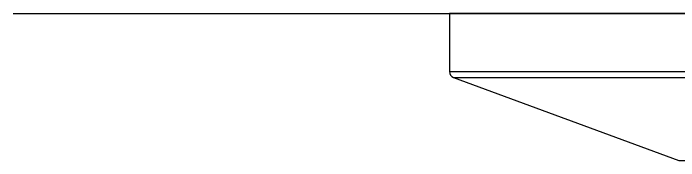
# Model space of a CAD drawing. Extents: x 900 to 2324, y -1513 to 827.
# Drawn here: x 1304.6 to 1357.9, y 717 to 728.8 of the extents above; entities that cross this region are included whole.
import ezdxf

# ---------------------------------------------------------------- set-up
doc = ezdxf.new("R2010")
doc.units = 0
doc.header["$LTSCALE"] = 4
doc.header["$MEASUREMENT"] = 0
doc.layers.get('0').update_dxf_attribs({"linetype": 'CONTINUOUS'})
doc.layers.add('1', color=7, linetype='CONTINUOUS')

msp = doc.modelspace()

# ---------------------------------------------------------------- linework, layer by layer
at = {"ltscale": 0.5}
msp.add_line((1304.649, 728.785), (2013.554, 728.785), dxfattribs=at)
at = {"layer": '1', "color": 7, "linetype": 'Continuous', "lineweight": -3}
for p, q in [((1386.743, 728.785), (1339.535, 728.785)), ((1339.535, 728.785), (1339.535, 724.133)), ((1339.535, 724.133), (1386.743, 724.133)), ((1339.863, 723.664), (1386.555, 723.664)), ((1339.863, 723.664), (1357.863, 717.032)), ((1357.863, 717.032), (1376.231, 717.032))]:
    msp.add_line(p, q, dxfattribs=at)
msp.add_arc((1340.035, 724.133), 0.5, 180, 249.7751, dxfattribs=at)

doc.saveas('drawing.dxf')
